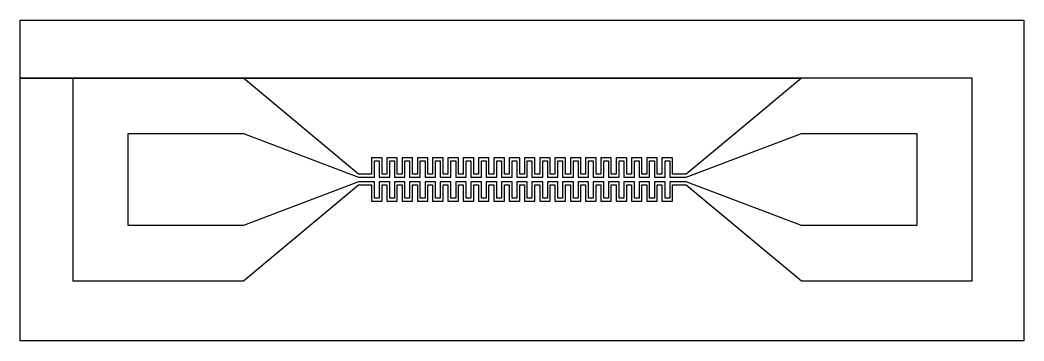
# Model space of a CAD drawing. Extents: x 318023 to 335423, y 364519 to 380844.
# Drawn here: x 329531 to 331708, y 371470 to 372166 of the extents above; entities that cross this region are included whole.
import ezdxf

# ---------------------------------------------------------------- set-up
doc = ezdxf.new("R2010")
doc.units = 0
doc.layers.add('L1D1', color=6, linetype='CONTINUOUS')

msp = doc.modelspace()

# ---------------------------------------------------------------- linework, layer by layer
at = {"layer": 'L1D1'}
for points in [[(329531.421, 371469.916), (329531.421, 372040.261), (331225.789, 372040.261), (331081.786, 371920.259), (330975.784, 371831.924), (330945.95, 371831.924), (330945.95, 371867.258), (330923.283, 371867.258), (330923.283, 371831.924), (330912.949, 371831.924), (330912.949, 371867.258), (330890.115, 371867.258), (330890.115, 371831.924), (330879.782, 371831.924), (330879.782, 371867.258), (330857.115, 371867.258), (330857.115, 371831.924), (330846.781, 371831.924), (330846.781, 371867.258), (330823.781, 371867.258), (330823.781, 371831.924), (330813.447, 371831.924), (330813.447, 371867.258), (330790.78, 371867.258), (330790.78, 371831.924), (330780.446, 371831.924), (330780.446, 371867.258), (330757.613, 371867.258), (330757.613, 371831.924), (330747.279, 371831.924), (330747.279, 371867.258), (330724.612, 371867.258), (330724.612, 371831.924), (330714.278, 371831.924), (330714.278, 371867.258), (330691.278, 371867.258), (330691.278, 371831.924), (330680.944, 371831.924), (330680.944, 371867.258), (330658.277, 371867.258), (330658.277, 371831.924), (330647.944, 371831.924), (330647.944, 371867.258), (330625.11, 371867.258), (330625.11, 371831.924), (330614.776, 371831.924), (330614.776, 371867.258), (330592.109, 371867.258), (330592.109, 371831.924), (330581.776, 371831.924), (330581.776, 371867.258), (330558.442, 371867.258), (330558.442, 371831.924), (330548.108, 371831.924), (330548.108, 371867.258), (330525.441, 371867.258), (330525.441, 371831.924), (330515.108, 371831.924), (330515.108, 371867.258), (330492.274, 371867.258), (330492.274, 371831.924), (330481.94, 371831.924), (330481.94, 371867.258), (330459.273, 371867.258), (330459.273, 371831.924), (330448.94, 371831.924), (330448.94, 371867.258), (330425.939, 371867.258), (330425.939, 371831.924), (330415.606, 371831.924), (330415.606, 371867.258), (330392.939, 371867.258), (330392.939, 371831.924), (330382.605, 371831.924), (330382.605, 371867.258), (330359.771, 371867.258), (330359.771, 371831.924), (330349.438, 371831.924), (330349.438, 371867.258), (330326.771, 371867.258), (330326.771, 371831.924), (330316.437, 371831.924), (330316.437, 371867.258), (330293.103, 371867.258), (330293.103, 371831.924), (330265.603, 371831.924), (330015.598, 372040.261), (329645.59, 372040.261), (329645.59, 371600.252), (330015.598, 371600.252), (330265.603, 371808.756), (330293.103, 371808.756), (330293.103, 371773.422), (330316.437, 371773.422), (330316.437, 371808.756), (330326.771, 371808.756), (330326.771, 371773.422), (330349.438, 371773.422), (330349.438, 371808.756), (330359.771, 371808.756), (330359.771, 371773.422), (330382.605, 371773.422), (330382.605, 371808.756), (330392.939, 371808.756), (330392.939, 371773.422), (330415.606, 371773.422), (330415.606, 371808.756), (330425.939, 371808.756), (330425.939, 371773.422), (330448.94, 371773.422), (330448.94, 371808.756), (330459.273, 371808.756), (330459.273, 371773.422), (330481.94, 371773.422), (330481.94, 371808.756), (330492.274, 371808.756), (330492.274, 371773.422), (330515.108, 371773.422), (330515.108, 371808.756), (330525.441, 371808.756), (330525.441, 371773.422), (330548.108, 371773.422), (330548.108, 371808.756), (330558.442, 371808.756), (330558.442, 371773.422), (330581.776, 371773.422), (330581.776, 371808.756), (330592.109, 371808.756), (330592.109, 371773.422), (330614.776, 371773.422), (330614.776, 371808.756), (330625.11, 371808.756), (330625.11, 371773.422), (330647.944, 371773.422), (330647.944, 371808.756), (330658.277, 371808.756), (330658.277, 371773.422), (330680.944, 371773.422), (330680.944, 371808.756), (330691.278, 371808.756), (330691.278, 371773.422), (330714.278, 371773.422), (330714.278, 371808.756), (330724.612, 371808.756), (330724.612, 371773.422), (330747.279, 371773.422), (330747.279, 371808.756), (330757.613, 371808.756), (330757.613, 371773.422), (330780.446, 371773.422), (330780.446, 371808.756), (330790.78, 371808.756), (330790.78, 371773.422), (330813.447, 371773.422), (330813.447, 371808.756), (330823.781, 371808.756), (330823.781, 371773.422), (330846.781, 371773.422), (330846.781, 371808.756), (330857.115, 371808.756), (330857.115, 371773.422), (330879.782, 371773.422), (330879.782, 371808.756), (330890.115, 371808.756), (330890.115, 371773.422), (330912.949, 371773.422), (330912.949, 371808.756), (330923.283, 371808.756), (330923.283, 371773.422), (330945.95, 371773.422), (330945.95, 371808.756), (330975.784, 371808.756), (331225.789, 371600.252), (331595.796, 371600.252), (331595.796, 372040.261), (329531.421, 372040.261), (329531.421, 372166.43), (331708.132, 372166.43), (331708.132, 371469.916)], [(329765.593, 371720.255), (329765.593, 371920.259), (330015.598, 371920.259), (330265.603, 371825.257), (330299.603, 371825.257), (330299.603, 371860.591), (330309.937, 371860.591), (330309.937, 371825.257), (330333.104, 371825.257), (330333.104, 371860.591), (330343.438, 371860.591), (330343.438, 371825.257), (330365.771, 371825.257), (330365.771, 371860.591), (330376.105, 371860.591), (330376.105, 371825.257), (330399.272, 371825.257), (330399.272, 371860.591), (330409.606, 371860.591), (330409.606, 371825.257), (330432.273, 371825.257), (330432.273, 371860.591), (330442.606, 371860.591), (330442.606, 371825.257), (330465.773, 371825.257), (330465.773, 371860.591), (330476.107, 371860.591), (330476.107, 371825.257), (330498.441, 371825.257), (330498.441, 371860.591), (330508.774, 371860.591), (330508.774, 371825.257), (330531.941, 371825.257), (330531.941, 371860.591), (330542.275, 371860.591), (330542.275, 371825.257), (330564.942, 371825.257), (330564.942, 371860.591), (330575.276, 371860.591), (330575.276, 371825.257), (330598.443, 371825.257), (330598.443, 371860.591), (330608.776, 371860.591), (330608.776, 371825.257), (330631.11, 371825.257), (330631.11, 371860.591), (330641.444, 371860.591), (330641.444, 371825.257), (330664.611, 371825.257), (330664.611, 371860.591), (330674.944, 371860.591), (330674.944, 371825.257), (330697.611, 371825.257), (330697.611, 371860.591), (330707.945, 371860.591), (330707.945, 371825.257), (330731.112, 371825.257), (330731.112, 371860.591), (330741.446, 371860.591), (330741.446, 371825.257), (330763.779, 371825.257), (330763.779, 371860.591), (330774.113, 371860.591), (330774.113, 371825.257), (330797.28, 371825.257), (330797.28, 371860.591), (330807.614, 371860.591), (330807.614, 371825.257), (330830.281, 371825.257), (330830.281, 371860.591), (330840.614, 371860.591), (330840.614, 371825.257), (330863.781, 371825.257), (330863.781, 371860.591), (330874.115, 371860.591), (330874.115, 371825.257), (330896.449, 371825.257), (330896.449, 371860.591), (330906.782, 371860.591), (330906.782, 371825.257), (330929.949, 371825.257), (330929.949, 371860.591), (330940.283, 371860.591), (330940.283, 371825.257), (330975.784, 371825.257), (331225.789, 371920.259), (331475.794, 371920.259), (331475.794, 371720.255), (331225.789, 371720.255), (330975.784, 371815.257), (330940.283, 371815.257), (330940.283, 371779.923), (330929.949, 371779.923), (330929.949, 371815.257), (330906.782, 371815.257), (330906.782, 371779.923), (330896.449, 371779.923), (330896.449, 371815.257), (330874.115, 371815.257), (330874.115, 371779.923), (330863.781, 371779.923), (330863.781, 371815.257), (330840.614, 371815.257), (330840.614, 371779.923), (330830.281, 371779.923), (330830.281, 371815.257), (330807.614, 371815.257), (330807.614, 371779.923), (330797.28, 371779.923), (330797.28, 371815.257), (330774.113, 371815.257), (330774.113, 371779.923), (330763.779, 371779.923), (330763.779, 371815.257), (330741.446, 371815.257), (330741.446, 371779.923), (330731.112, 371779.923), (330731.112, 371815.257), (330707.945, 371815.257), (330707.945, 371779.923), (330697.611, 371779.923), (330697.611, 371815.257), (330674.944, 371815.257), (330674.944, 371779.923), (330664.611, 371779.923), (330664.611, 371815.257), (330641.444, 371815.257), (330641.444, 371779.923), (330631.11, 371779.923), (330631.11, 371815.257), (330608.776, 371815.257), (330608.776, 371779.923), (330598.443, 371779.923), (330598.443, 371815.257), (330575.276, 371815.257), (330575.276, 371779.923), (330564.942, 371779.923), (330564.942, 371815.257), (330542.275, 371815.257), (330542.275, 371779.923), (330531.941, 371779.923), (330531.941, 371815.257), (330508.774, 371815.257), (330508.774, 371779.923), (330498.441, 371779.923), (330498.441, 371815.257), (330476.107, 371815.257), (330476.107, 371779.923), (330465.773, 371779.923), (330465.773, 371815.257), (330442.606, 371815.257), (330442.606, 371779.923), (330432.273, 371779.923), (330432.273, 371815.257), (330409.606, 371815.257), (330409.606, 371779.923), (330399.272, 371779.923), (330399.272, 371815.257), (330376.105, 371815.257), (330376.105, 371779.923), (330365.771, 371779.923), (330365.771, 371815.257), (330343.438, 371815.257), (330343.438, 371779.923), (330333.104, 371779.923), (330333.104, 371815.257), (330309.937, 371815.257), (330309.937, 371779.923), (330299.603, 371779.923), (330299.603, 371815.257), (330265.603, 371815.257), (330015.598, 371720.255)]]:
    msp.add_lwpolyline(points, close=True, dxfattribs=at)

doc.saveas('drawing.dxf')
